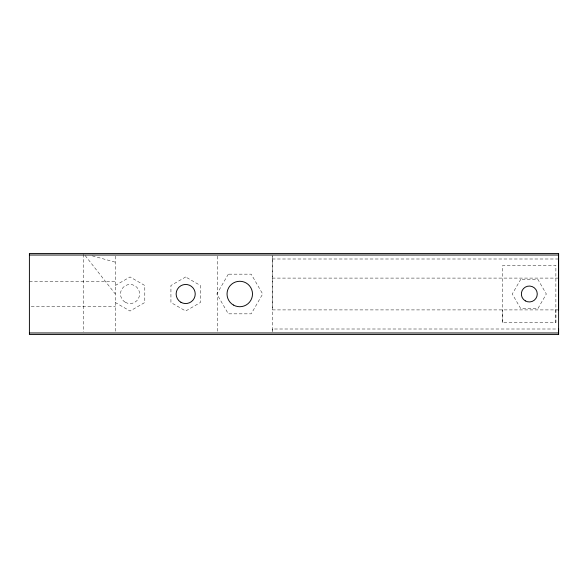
<?xml version="1.0" encoding="UTF-8"?>
<svg xmlns="http://www.w3.org/2000/svg" width="588" height="588" viewBox="0 0 588 588"><rect width="100%" height="100%" fill="white"/><g stroke="black" fill="none" stroke-linecap="round" stroke-linejoin="round"><path stroke-width="0.44" stroke-dasharray="2.94 2.21" d="M555.873 309.905L555.873 322.636L502.74 322.636L502.74 309.905M115.307 285.489L130.051 276.977L144.795 285.489L144.795 302.511L130.051 311.023L115.307 302.511M272.237 258.999L558.6 258.999M272.237 278.095L558.6 278.095M29.4 281.27L115.307 281.27M31.23 306.73L115.307 306.73M558.6 309.905L272.237 309.905L272.237 255.817L272.237 332.183L272.237 329.001L556.763 329.001M92.331 255.861L115.307 262.182M85.164 255.567L115.307 294M555.873 322.636L555.873 265.364L502.74 265.364L502.74 322.636M217.494 256.17L217.494 331.83M115.307 256.17L115.307 331.86M83.489 254.347L83.489 331.83M228.313 274.162L216.854 294L228.313 313.838L251.216 313.838L262.674 294L251.216 274.162L228.313 274.162M520.792 279.256L512.28 294L520.792 308.744L537.814 308.744L546.325 294L537.814 279.256L520.792 279.256M185.676 276.977L170.932 285.489L170.932 302.511L185.676 311.023L200.42 302.511L200.42 285.489L185.676 276.977M125.281 302.269A9.548 9.548 0 0 0 139.599 294A9.548 9.548 0 0 0 125.281 285.731A9.548 9.548 0 0 0 125.281 302.269"/><path stroke-width="0.88" d="M558.6 334.565L558.6 253.435L29.4 253.435L29.4 334.565L558.6 334.565L558.6 329.001M558.6 309.905L558.6 253.435M29.4 255.023L558.6 255.023M29.4 332.977L558.6 332.977M233.399 305.025A12.73 12.73 0 0 0 252.495 294A12.73 12.73 0 0 0 233.399 282.975A12.73 12.73 0 0 0 233.399 305.025M525.327 300.887A7.953 7.953 0 0 0 537.263 294A7.953 7.953 0 0 0 525.327 287.113A7.953 7.953 0 0 0 525.327 300.887M180.898 302.269A9.548 9.548 0 0 0 195.223 294A9.548 9.548 0 0 0 180.898 285.731A9.548 9.548 0 0 0 180.898 302.269"/></g></svg>
